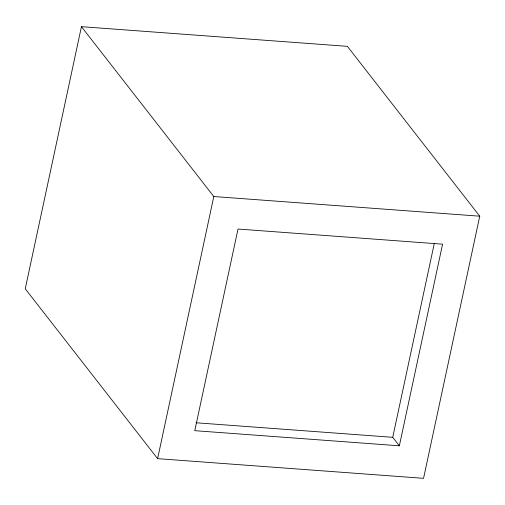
<?xml version="1.0" encoding="UTF-8"?>
<svg xmlns="http://www.w3.org/2000/svg" width="505" height="505" viewBox="0 0 505 505"><rect width="100%" height="100%" fill="white"/><g stroke="black" fill="none" stroke-linecap="round" stroke-linejoin="round"><path stroke-width="0.76" d="M81.444 26.677L25.25 288.803L157.611 458.654L423.556 478.323L479.75 216.197L347.389 46.346L81.444 26.677L213.804 196.527L479.75 216.197M157.611 458.654L213.804 196.527M399.354 445.808L194.779 430.677L238.007 229.036L442.582 244.174L399.354 445.808L392.732 437.317L434.313 243.378M196.028 422.767L392.732 437.317"/></g></svg>
